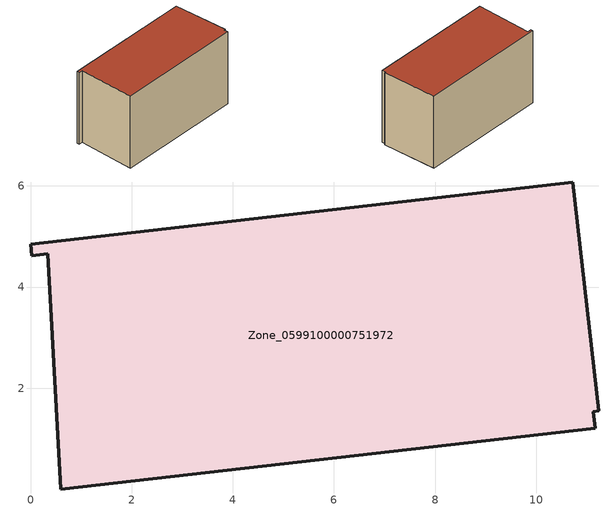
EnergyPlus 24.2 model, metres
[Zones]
Zone_0599100000751972
 floor ground (C_G): 0,4.85 10.72,6.08 11.24,1.55 11.13,1.54 11.17,1.2 0.59,0 0.34,4.66 0.03,4.62 z0
 wall outside (C_F): 10.72,6.08 0,4.85 0.03,4.62 0.34,4.66 0.59,0 11.17,1.2 11.13,1.54 11.24,1.55 10.72,6.08 z0:6.11
 roof outside (C_R): 11.24,1.55 10.72,6.08 0,4.85 0.03,4.62 0.34,4.66 0.59,0 11.17,1.2 11.13,1.54 z6.11
[BUILDING]
Pand.0599100000751972: North Axis=0; Terrain=City; Loads Convergence Tolerance Value=0.04; Temperature Convergence Tolerance Value=0.4; Solar Distribution=FullExterior; Maximum Number of Warmup Days=25; Minimum Number of Warmup Days=1
[Site:Location]
Rotterdam.The.Hague.AP_ZH_NLD Design_Conditions: Latitude=51.96; Longitude=4.45; Time Zone=1; Elevation=-4.5
[SITE:GROUNDTEMPERATURE:BUILDINGSURFACE]
18, 18, 18, 18, 18, 18, 18, 18, 18, 18, 18, 18
[MATERIAL] Thermal Absorptance=0.9; Solar Absorptance=0.7; Visible Absorptance=0.7
Name | Roughness | Thickness | Conductivity | Density | Specific Heat
G.TI.2006-2014 | MediumSmooth | 0.15 | 0.06 | 540 | 1210
F.TI.2006-2014 | Rough | 0.3 | 0.12 | 1920 | 840
R.TI.2006-2014 | MediumRough | 0.2 | 0.08 | 1500 | 1000
[CONSTRUCTION]
C_G: G.TI.2006-2014
C_F: F.TI.2006-2014
C_R: R.TI.2006-2014
[ZONE]
Zone_0599100000751972: Type=1; Multiplier=1; Ceiling Height=Autocalculate; Volume=Autocalculate; Floor Area=autocalculate; Part of Total Floor Area=Yes
[ZONEINFILTRATION:DESIGNFLOWRATE]
Infil_Zone_0599100000751972: Zone or ZoneList or Space or SpaceList=Zone_0599100000751972; Schedule=AlwaysOn; Design Flow Rate Calculation Method=Flow/Area; Flow Rate per Floor Area=0.0015; Constant Term Coefficient=1; Temperature Term Coefficient=0; Velocity Term Coefficient=0; Velocity Squared Term Coefficient=0
[HVACTEMPLATE:ZONE:IDEALLOADSAIRSYSTEM]
Zone_0599100000751972: Maximum Heating Supply Air Temperature=50; Minimum Cooling Supply Air Temperature=13; Maximum Heating Supply Air Humidity Ratio=0.0156; Minimum Cooling Supply Air Humidity Ratio=0.0077; Heating Limit=NoLimit; Cooling Limit=NoLimit; Dehumidification Control Type=ConstantSensibleHeatRatio; Cooling Sensible Heat Ratio=0.7; Dehumidification Setpoint=60; Humidification Control Type=None; Humidification Setpoint=30; Outdoor Air Method=None; Outdoor Air Flow Rate per Person=0.00944; Outdoor Air Flow Rate per Zone Floor Area=0; Outdoor Air Flow Rate per Zone=0; Demand Controlled Ventilation Type=None; Outdoor Air Economizer Type=NoEconomizer; Heat Recovery Type=None; Sensible Heat Recovery Effectiveness=0.7; Latent Heat Recovery Effectiveness=0.65
[ZONECONTROL:THERMOSTAT]
ThermostatControl_Zone_0599100000751972: Zone or ZoneList=Zone_0599100000751972; Control Type Schedule=DualSetpointControlType; Control 1=Thermostat_Zone_0599100000751972; Temperature Difference Between Cutout And Setpoint=0
[THERMOSTATSETPOINT:DUALSETPOINT]
Thermostat_Zone_0599100000751972: Heating Setpoint Temperature Schedule=HeatingSetpoint_Zone_0599100000751972; Cooling Setpoint Temperature Schedule=CoolingSetpoint_Zone_0599100000751972
[SCHEDULE:COMPACT]
HeatingSetpoint_Zone_0599100000751972: Through: 12/31, For: AllDays, Until: 24:00, 21
CoolingSetpoint_Zone_0599100000751972: Through: 12/31, For: AllDays, Until: 24:00, 24
DualSetpointControlType: Through: 12/31, For: AllDays, Until: 24:00, 4
AlwaysOn: Through: 12/31, For: AllDays, Until: 24:00, 1
